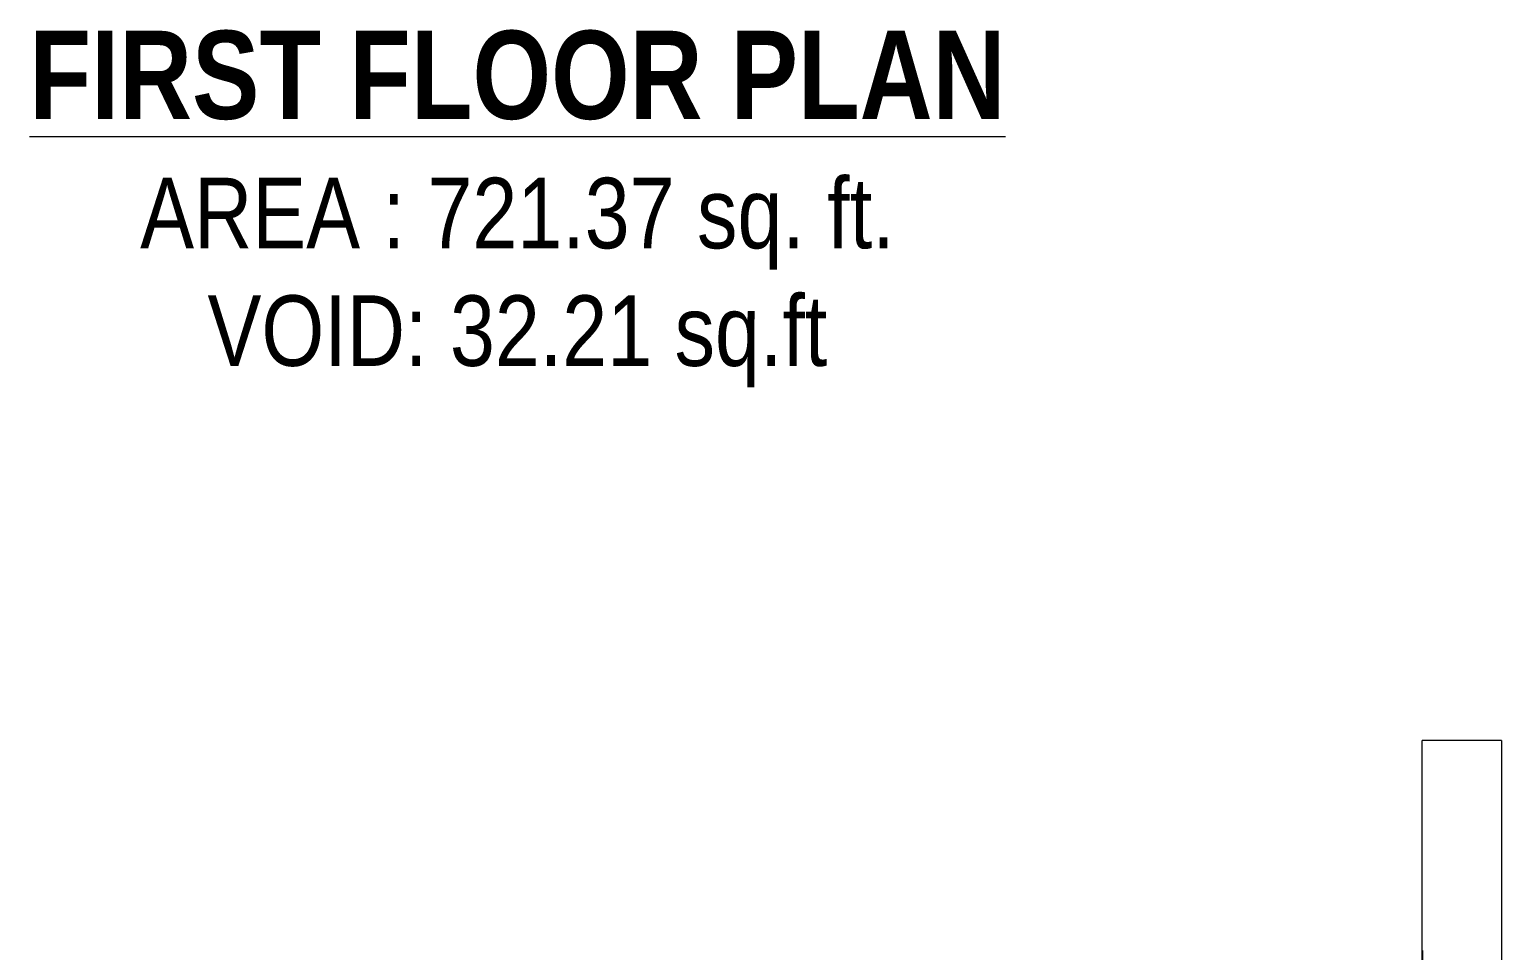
# Model space of a CAD drawing. Header units: inches. Extents: x 136316 to 139491, y -21083 to -17511.
# Drawn here: x 138048.8 to 138382.8, y -19676.8 to -19467.9 of the extents above; entities that cross this region are included whole.
import ezdxf

# ---------------------------------------------------------------- set-up
doc = ezdxf.new("R2010")
doc.units = ezdxf.units.IN
doc.header["$LTSCALE"] = 0.5
doc.header["$MEASUREMENT"] = 0
for name, color, linetype, lineweight in [('PARAPET', 50, 'Continuous', 13), ('Text-100.w', 254, 'Continuous', 9), ('wall light', 6, 'Continuous', 25)]:
    doc.layers.add(name, color=color, linetype=linetype, lineweight=lineweight)
doc.styles.add('arial', font='arial.ttf')

msp = doc.modelspace()

# ---------------------------------------------------------------- linework, layer by layer
at = {"layer": 'PARAPET'}
for p, q in [((138382.75, -19629.19), (138364.75, -19629.19)), ((138364.75, -19676.83), (138364.75, -19629.19)), ((138382.75, -19629.19), (138382.75, -19833.19))]:
    msp.add_line(p, q, dxfattribs=at)
at = {"layer": 'wall light'}
msp.add_line((138364.75, -19676.83), (138364.75, -19713.19), dxfattribs=at)

# ---------------------------------------------------------------- texts
at = {"layer": 'Text-100.w', "insert": (138159.47, -19468.23), "char_height": 20, "width": 569.1024, "attachment_point": 2, "style": 'arial'}
msp.add_mtext('\\A1;{\\fArial Narrow|b1|i0|c0|p34;\\LFIRST FLOOR PLAN\\P\\fArial Narrow|b0|i0|c0|p34;\\H0.8x;\\lAREA : 721.37 sq. ft.\\PVOID: 32.21 sq.ft}', dxfattribs=at)

doc.saveas('drawing.dxf')
